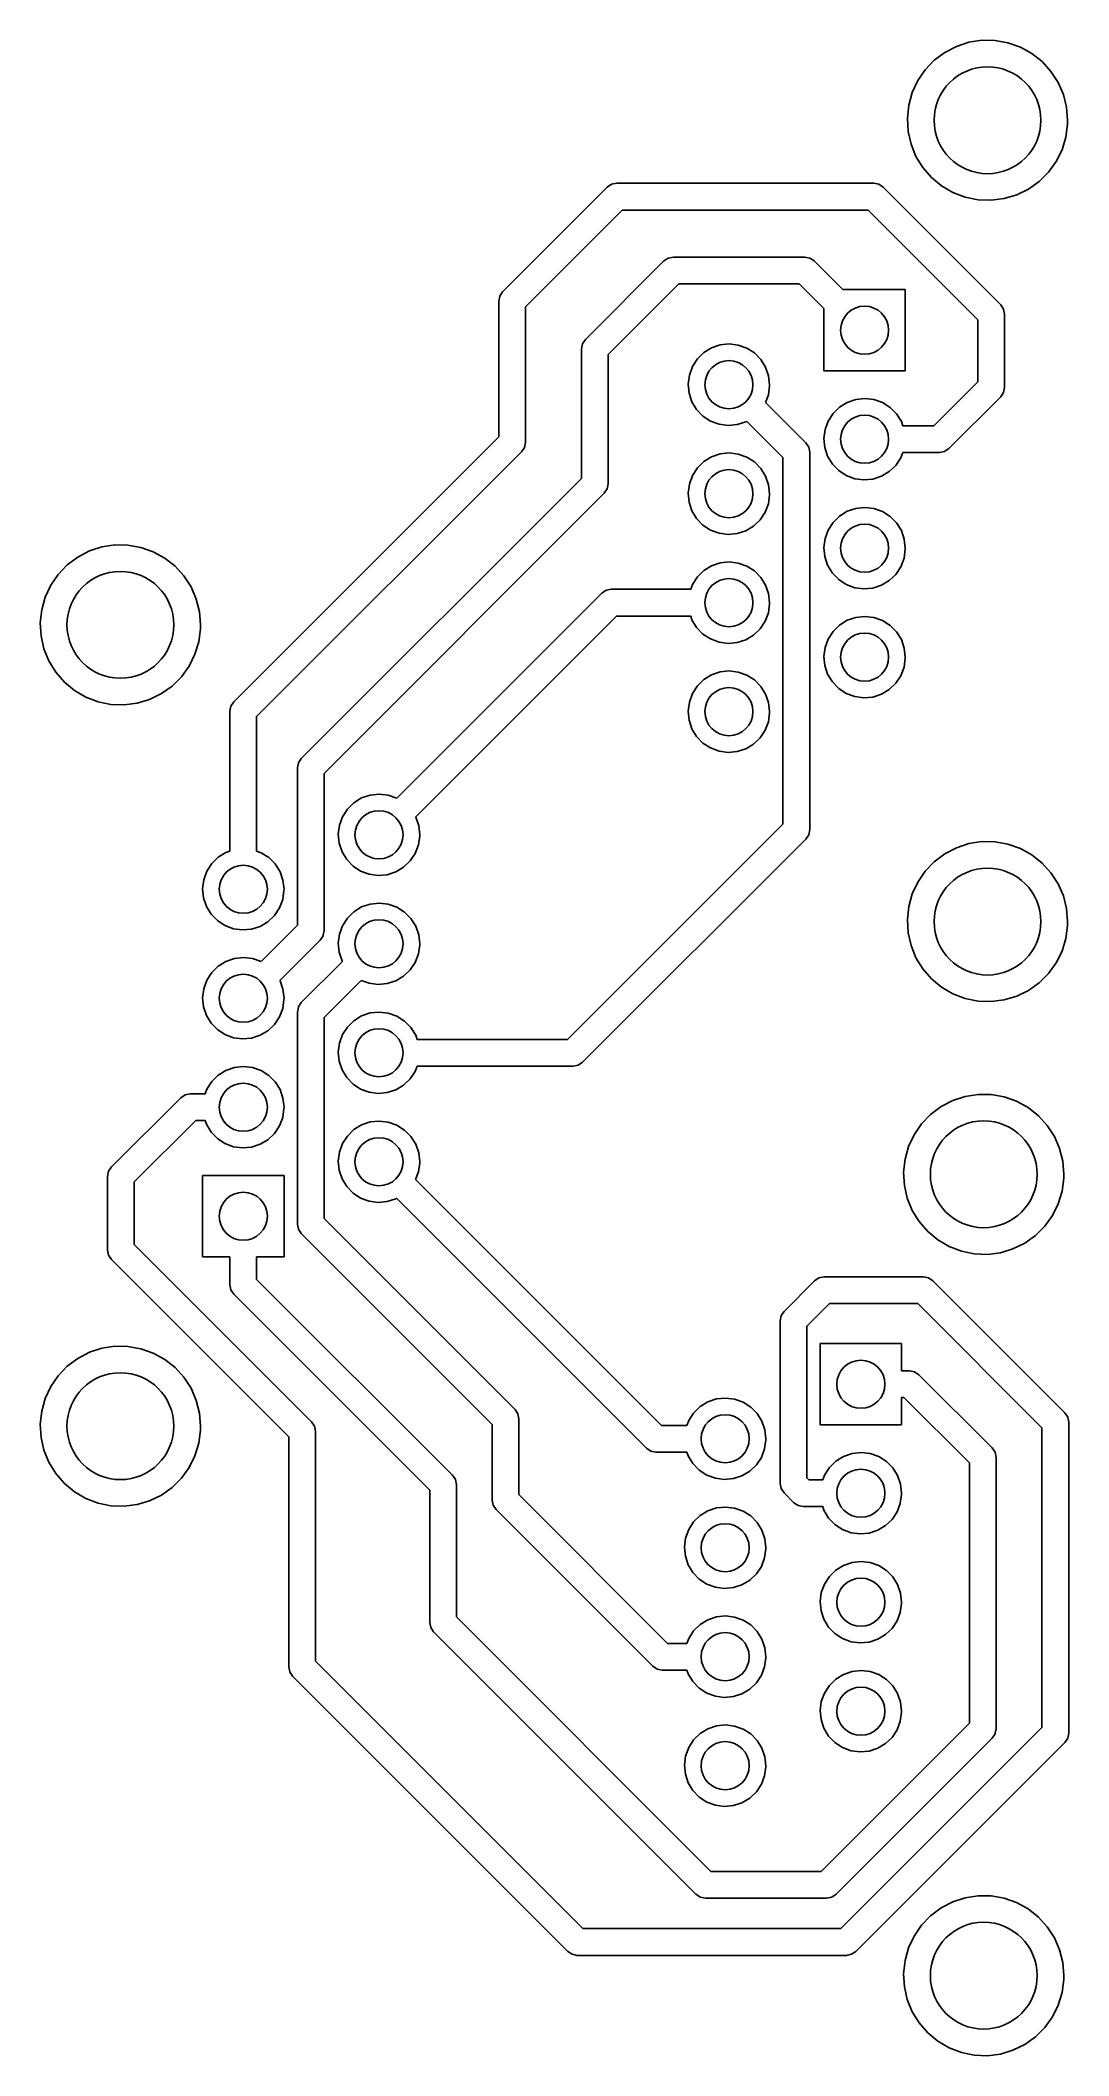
# Model space of a CAD drawing. Extents: x 4.13 to 4.89, y -3.74 to -2.25.
import ezdxf

# ---------------------------------------------------------------- set-up
doc = ezdxf.new("R2010")
doc.units = 0
doc.header["$MEASUREMENT"] = 0
doc.layers.add('BLACK', color=7, linetype='CONTINUOUS')

msp = doc.modelspace()

# ---------------------------------------------------------------- linework, layer by layer
at = {"layer": 'BLACK', "linetype": 'CONTINUOUS'}
for p, q in [((4.80704, -2.25776), (4.81624, -2.25476)), ((4.81624, -2.25476), (4.8258, -2.25329)), ((4.8258, -2.25329), (4.83548, -2.25341)), ((4.83548, -2.25341), (4.84501, -2.25511)), ((4.84501, -2.25511), (4.85413, -2.25834)), ((4.78403, -2.27504), (4.79071, -2.26804)), ((4.79071, -2.26804), (4.79845, -2.26223)), ((4.79845, -2.26223), (4.80704, -2.25776)), ((4.85413, -2.25834), (4.8626, -2.26302)), ((4.8626, -2.26302), (4.8702, -2.26901)), ((4.8702, -2.26901), (4.87671, -2.27617)), ((4.7745, -2.29181), (4.77857, -2.28303)), ((4.77857, -2.28303), (4.78403, -2.27504)), ((4.87671, -2.27617), (4.88197, -2.2843)), ((4.88197, -2.2843), (4.88583, -2.29317)), ((4.77088, -2.31076), (4.77191, -2.30114)), ((4.77191, -2.30114), (4.7745, -2.29181)), ((4.88583, -2.29317), (4.88818, -2.30256)), ((4.77144, -2.32042), (4.77088, -2.31076)), ((4.88891, -2.31509), (4.88764, -2.32468)), ((4.88818, -2.30256), (4.88898, -2.3122)), ((4.88898, -2.3122), (4.88891, -2.31509)), ((4.77357, -2.32986), (4.77144, -2.32042)), ((4.77721, -2.33883), (4.77357, -2.32986)), ((4.88764, -2.32468), (4.88483, -2.33394)), ((4.78227, -2.34708), (4.77721, -2.33883)), ((4.88054, -2.34262), (4.87489, -2.35048)), ((4.88483, -2.33394), (4.88054, -2.34262)), ((4.54973, -2.36154), (4.55293, -2.35941)), ((4.55293, -2.35941), (4.55669, -2.35866)), ((4.55669, -2.35866), (4.55669, -2.35866)), ((4.55669, -2.35866), (4.74606, -2.35866)), ((4.74606, -2.35866), (4.74983, -2.35941)), ((4.74983, -2.35941), (4.75302, -2.36154)), ((4.7886, -2.3544), (4.78227, -2.34708)), ((4.79605, -2.36058), (4.7886, -2.3544)), ((4.8044, -2.36546), (4.79605, -2.36058)), ((4.86804, -2.35731), (4.86016, -2.36293)), ((4.87489, -2.35048), (4.86804, -2.35731)), ((4.47257, -2.43871), (4.54973, -2.36154)), ((4.54973, -2.36154), (4.54973, -2.36154)), ((4.75302, -2.36154), (4.83964, -2.44816)), ((4.81345, -2.36891), (4.8044, -2.36546)), ((4.82293, -2.37084), (4.81345, -2.36891)), ((4.8326, -2.3712), (4.82293, -2.37084)), ((4.8422, -2.36997), (4.8326, -2.3712)), ((4.85147, -2.36719), (4.8422, -2.36997)), ((4.86016, -2.36293), (4.85147, -2.36719)), ((4.56077, -2.37835), (4.48937, -2.44975)), ((4.74199, -2.37835), (4.56077, -2.37835)), ((4.82283, -2.4592), (4.74199, -2.37835)), ((4.53359, -2.47375), (4.59147, -2.41587)), ((4.59147, -2.41587), (4.59466, -2.41374)), ((4.59466, -2.41374), (4.59843, -2.41299)), ((4.59843, -2.41299), (4.69528, -2.41299)), ((4.69528, -2.41299), (4.69904, -2.41374)), ((4.69904, -2.41374), (4.70224, -2.41587)), ((4.70224, -2.41587), (4.72329, -2.43693)), ((4.6025, -2.43268), (4.55039, -2.48479)), ((4.6912, -2.43268), (4.6025, -2.43268)), ((4.70937, -2.45085), (4.6912, -2.43268)), ((4.46969, -2.44567), (4.47043, -2.4419)), ((4.46969, -2.54553), (4.46969, -2.44567)), ((4.47043, -2.4419), (4.47257, -2.43871)), ((4.48937, -2.44975), (4.48937, -2.54961)), ((4.72329, -2.43693), (4.76937, -2.43693)), ((4.76937, -2.43693), (4.76937, -2.49693)), ((4.83964, -2.44816), (4.84177, -2.45135)), ((4.70937, -2.49693), (4.70937, -2.45085)), ((4.82283, -2.50498), (4.82283, -2.4592)), ((4.84177, -2.45135), (4.84252, -2.45512)), ((4.84252, -2.45512), (4.84252, -2.45512)), ((4.84252, -2.45512), (4.84252, -2.50906)), ((4.53071, -2.48071), (4.53146, -2.47694)), ((4.53146, -2.47694), (4.53359, -2.47375)), ((4.6209, -2.48345), (4.6266, -2.47994)), ((4.6266, -2.47994), (4.63293, -2.47779)), ((4.63293, -2.47779), (4.63958, -2.47709)), ((4.63958, -2.47709), (4.64622, -2.47788)), ((4.64622, -2.47788), (4.65252, -2.48012)), ((4.65252, -2.48012), (4.65817, -2.48371)), ((4.53071, -2.57611), (4.53071, -2.48071)), ((4.55039, -2.48479), (4.55039, -2.58018)), ((4.61021, -2.50003), (4.6125, -2.49375)), ((4.6125, -2.49375), (4.61612, -2.48813)), ((4.61612, -2.48813), (4.6209, -2.48345)), ((4.65817, -2.48371), (4.66288, -2.48845)), ((4.66288, -2.48845), (4.66643, -2.49412)), ((4.66643, -2.49412), (4.66862, -2.50044)), ((4.60937, -2.50667), (4.61021, -2.50003)), ((4.61003, -2.51332), (4.60937, -2.50667)), ((4.66936, -2.50792), (4.66843, -2.51455)), ((4.66862, -2.50044), (4.66937, -2.50709)), ((4.66937, -2.50709), (4.66936, -2.50792)), ((4.76937, -2.49693), (4.70937, -2.49693)), ((4.79041, -2.5374), (4.82283, -2.50498)), ((4.84252, -2.50906), (4.84177, -2.51282)), ((4.61214, -2.51967), (4.61003, -2.51332)), ((4.6156, -2.52539), (4.61214, -2.51967)), ((4.66843, -2.51455), (4.66631, -2.52011)), ((4.66631, -2.52011), (4.69601, -2.54981)), ((4.71612, -2.52828), (4.7209, -2.5236)), ((4.7209, -2.5236), (4.7266, -2.5201)), ((4.7266, -2.5201), (4.73293, -2.51794)), ((4.73293, -2.51794), (4.73958, -2.51724)), ((4.73958, -2.51724), (4.74622, -2.51804)), ((4.74622, -2.51804), (4.75252, -2.52028)), ((4.75252, -2.52028), (4.75817, -2.52386)), ((4.75817, -2.52386), (4.76288, -2.52861)), ((4.83964, -2.51601), (4.80145, -2.5542)), ((4.84177, -2.51282), (4.83964, -2.51601)), ((4.62025, -2.5302), (4.6156, -2.52539)), ((4.62584, -2.53386), (4.62025, -2.5302)), ((4.63211, -2.5362), (4.62584, -2.53386)), ((4.63874, -2.53708), (4.63211, -2.5362)), ((4.6454, -2.53647), (4.63874, -2.53708)), ((4.65176, -2.53441), (4.6454, -2.53647)), ((4.65239, -2.53403), (4.65176, -2.53441)), ((4.67921, -2.56085), (4.65239, -2.53403)), ((4.71021, -2.54019), (4.7125, -2.53391)), ((4.7125, -2.53391), (4.71612, -2.52828)), ((4.76288, -2.52861), (4.76643, -2.53428)), ((4.76643, -2.53428), (4.76751, -2.5374)), ((4.76751, -2.5374), (4.79041, -2.5374)), ((4.27454, -2.74068), (4.46969, -2.54553)), ((4.48862, -2.55337), (4.48649, -2.55657)), ((4.48937, -2.54961), (4.48862, -2.55337)), ((4.69601, -2.54981), (4.69601, -2.54981)), ((4.69601, -2.54981), (4.69815, -2.55301)), ((4.69815, -2.55301), (4.69815, -2.55301)), ((4.69815, -2.55301), (4.6989, -2.55677)), ((4.70937, -2.54683), (4.71021, -2.54019)), ((4.71003, -2.55348), (4.70937, -2.54683)), ((4.71214, -2.55983), (4.71003, -2.55348)), ((4.80145, -2.5542), (4.79825, -2.55634)), ((4.48649, -2.55657), (4.29134, -2.75171)), ((4.6125, -2.57406), (4.61612, -2.56844)), ((4.61612, -2.56844), (4.6209, -2.56376)), ((4.6209, -2.56376), (4.6266, -2.56026)), ((4.6266, -2.56026), (4.63293, -2.5581)), ((4.63293, -2.5581), (4.63958, -2.5574)), ((4.63958, -2.5574), (4.64622, -2.55819)), ((4.64622, -2.55819), (4.65252, -2.56044)), ((4.65252, -2.56044), (4.65817, -2.56402)), ((4.65817, -2.56402), (4.66288, -2.56877)), ((4.66288, -2.56877), (4.66643, -2.57444)), ((4.67921, -2.83088), (4.67921, -2.56085)), ((4.6989, -2.55677), (4.6989, -2.55677)), ((4.6989, -2.55677), (4.6989, -2.83496)), ((4.7156, -2.56555), (4.71214, -2.55983)), ((4.72025, -2.57036), (4.7156, -2.56555)), ((4.76235, -2.56653), (4.75751, -2.57114)), ((4.76605, -2.56096), (4.76235, -2.56653)), ((4.76752, -2.55709), (4.76605, -2.56096)), ((4.79449, -2.55709), (4.76752, -2.55709)), ((4.79825, -2.55634), (4.79449, -2.55709)), ((4.32422, -2.78259), (4.53071, -2.57611)), ((4.54964, -2.58395), (4.54751, -2.58714)), ((4.55039, -2.58018), (4.54964, -2.58395)), ((4.55039, -2.58018), (4.55039, -2.58018)), ((4.60937, -2.58698), (4.61021, -2.58035)), ((4.61021, -2.58035), (4.6125, -2.57406)), ((4.66643, -2.57444), (4.66862, -2.58076)), ((4.66862, -2.58076), (4.66937, -2.5874)), ((4.72584, -2.57402), (4.72025, -2.57036)), ((4.73211, -2.57635), (4.72584, -2.57402)), ((4.73874, -2.57724), (4.73211, -2.57635)), ((4.7454, -2.57663), (4.73874, -2.57724)), ((4.75176, -2.57456), (4.7454, -2.57663)), ((4.75751, -2.57114), (4.75176, -2.57456)), ((4.54751, -2.58714), (4.34102, -2.79363)), ((4.61003, -2.59364), (4.60937, -2.58698)), ((4.61214, -2.59999), (4.61003, -2.59364)), ((4.66843, -2.59486), (4.66605, -2.60111)), ((4.66936, -2.58824), (4.66843, -2.59486)), ((4.66937, -2.5874), (4.66936, -2.58824)), ((4.7266, -2.60041), (4.73293, -2.59826)), ((4.73293, -2.59826), (4.73958, -2.59756)), ((4.73958, -2.59756), (4.74622, -2.59835)), ((4.74622, -2.59835), (4.75252, -2.6006)), ((4.6156, -2.60571), (4.61214, -2.59999)), ((4.62025, -2.61052), (4.6156, -2.60571)), ((4.62584, -2.61418), (4.62025, -2.61052)), ((4.65751, -2.6113), (4.65176, -2.61472)), ((4.66235, -2.60669), (4.65751, -2.6113)), ((4.66605, -2.60111), (4.66235, -2.60669)), ((4.7125, -2.61422), (4.71612, -2.6086)), ((4.71612, -2.6086), (4.7209, -2.60392)), ((4.7209, -2.60392), (4.7266, -2.60041)), ((4.75252, -2.6006), (4.75817, -2.60418)), ((4.75817, -2.60418), (4.76288, -2.60892)), ((4.76288, -2.60892), (4.76643, -2.6146)), ((4.16806, -2.62961), (4.17726, -2.62661)), ((4.17726, -2.62661), (4.18683, -2.62514)), ((4.18683, -2.62514), (4.1965, -2.62526)), ((4.1965, -2.62526), (4.20603, -2.62696)), ((4.20603, -2.62696), (4.21515, -2.63019)), ((4.63211, -2.61651), (4.62584, -2.61418)), ((4.63874, -2.6174), (4.63211, -2.61651)), ((4.6454, -2.61679), (4.63874, -2.6174)), ((4.65176, -2.61472), (4.6454, -2.61679)), ((4.70937, -2.62714), (4.71021, -2.6205)), ((4.71003, -2.6338), (4.70937, -2.62714)), ((4.71021, -2.6205), (4.7125, -2.61422)), ((4.76643, -2.6146), (4.76862, -2.62091)), ((4.76936, -2.6284), (4.76843, -2.63502)), ((4.76862, -2.62091), (4.76937, -2.62756)), ((4.76937, -2.62756), (4.76936, -2.6284)), ((4.14505, -2.64689), (4.15174, -2.63989)), ((4.15174, -2.63989), (4.15948, -2.63408)), ((4.15948, -2.63408), (4.16806, -2.62961)), ((4.21515, -2.63019), (4.22363, -2.63487)), ((4.22363, -2.63487), (4.23122, -2.64086)), ((4.23122, -2.64086), (4.23773, -2.64802)), ((4.6209, -2.64408), (4.6266, -2.64057)), ((4.6266, -2.64057), (4.63293, -2.63842)), ((4.63293, -2.63842), (4.63958, -2.63772)), ((4.63958, -2.63772), (4.64622, -2.63851)), ((4.64622, -2.63851), (4.65252, -2.64075)), ((4.65252, -2.64075), (4.65817, -2.64434)), ((4.71214, -2.64014), (4.71003, -2.6338)), ((4.7156, -2.64586), (4.71214, -2.64014)), ((4.76605, -2.64127), (4.76235, -2.64684)), ((4.76843, -2.63502), (4.76605, -2.64127)), ((4.13552, -2.66366), (4.1396, -2.65489)), ((4.1396, -2.65489), (4.14505, -2.64689)), ((4.23773, -2.64802), (4.24299, -2.65615)), ((4.24299, -2.65615), (4.24685, -2.66502)), ((4.54879, -2.65862), (4.55256, -2.65787)), ((4.55256, -2.65787), (4.61123, -2.65787)), ((4.61123, -2.65787), (4.6125, -2.65438)), ((4.6125, -2.65438), (4.61612, -2.64876)), ((4.61612, -2.64876), (4.6209, -2.64408)), ((4.65817, -2.64434), (4.66288, -2.64908)), ((4.66288, -2.64908), (4.66643, -2.65475)), ((4.66643, -2.65475), (4.66862, -2.66107)), ((4.72025, -2.65067), (4.7156, -2.64586)), ((4.72584, -2.65434), (4.72025, -2.65067)), ((4.73211, -2.65667), (4.72584, -2.65434)), ((4.73874, -2.65755), (4.73211, -2.65667)), ((4.7454, -2.65695), (4.73874, -2.65755)), ((4.75176, -2.65488), (4.7454, -2.65695)), ((4.75751, -2.65145), (4.75176, -2.65488)), ((4.76235, -2.64684), (4.75751, -2.65145)), ((4.13191, -2.68261), (4.13294, -2.67299)), ((4.13294, -2.67299), (4.13552, -2.66366)), ((4.24685, -2.66502), (4.24921, -2.67441)), ((4.39457, -2.81179), (4.5456, -2.66076)), ((4.5456, -2.66076), (4.54879, -2.65862)), ((4.66936, -2.66855), (4.66843, -2.67518)), ((4.66862, -2.66107), (4.66937, -2.66772)), ((4.66937, -2.66772), (4.66936, -2.66855)), ((4.13246, -2.69227), (4.13191, -2.68261)), ((4.24993, -2.68694), (4.24867, -2.69653)), ((4.24921, -2.67441), (4.25, -2.68406)), ((4.25, -2.68406), (4.24993, -2.68694)), ((4.55664, -2.67756), (4.40848, -2.82571)), ((4.61122, -2.67756), (4.55664, -2.67756)), ((4.61214, -2.6803), (4.61122, -2.67756)), ((4.6156, -2.68602), (4.61214, -2.6803)), ((4.62025, -2.69083), (4.6156, -2.68602)), ((4.66235, -2.687), (4.65751, -2.69161)), ((4.66605, -2.68143), (4.66235, -2.687)), ((4.66843, -2.67518), (4.66605, -2.68143)), ((4.71612, -2.68891), (4.7209, -2.68423)), ((4.7209, -2.68423), (4.7266, -2.68073)), ((4.7266, -2.68073), (4.73293, -2.67857)), ((4.73293, -2.67857), (4.73958, -2.67787)), ((4.73958, -2.67787), (4.74622, -2.67867)), ((4.74622, -2.67867), (4.75252, -2.68091)), ((4.75252, -2.68091), (4.75817, -2.68449)), ((4.75817, -2.68449), (4.76288, -2.68924)), ((4.13459, -2.70172), (4.13246, -2.69227)), ((4.13823, -2.71068), (4.13459, -2.70172)), ((4.24867, -2.69653), (4.24585, -2.70579)), ((4.62584, -2.69449), (4.62025, -2.69083)), ((4.63211, -2.69683), (4.62584, -2.69449)), ((4.63874, -2.69771), (4.63211, -2.69683)), ((4.6454, -2.6971), (4.63874, -2.69771)), ((4.65176, -2.69504), (4.6454, -2.6971)), ((4.65751, -2.69161), (4.65176, -2.69504)), ((4.70937, -2.70746), (4.71021, -2.70082)), ((4.71021, -2.70082), (4.7125, -2.69453)), ((4.7125, -2.69453), (4.71612, -2.68891)), ((4.76288, -2.68924), (4.76643, -2.69491)), ((4.76643, -2.69491), (4.76862, -2.70123)), ((4.76862, -2.70123), (4.76937, -2.70787)), ((4.14329, -2.71893), (4.13823, -2.71068)), ((4.24156, -2.71447), (4.23592, -2.72233)), ((4.24585, -2.70579), (4.24156, -2.71447)), ((4.71003, -2.71411), (4.70937, -2.70746)), ((4.71214, -2.72046), (4.71003, -2.71411)), ((4.76843, -2.71533), (4.76605, -2.72159)), ((4.76936, -2.70871), (4.76843, -2.71533)), ((4.76937, -2.70787), (4.76936, -2.70871)), ((4.14963, -2.72625), (4.14329, -2.71893)), ((4.15707, -2.73243), (4.14963, -2.72625)), ((4.16543, -2.73731), (4.15707, -2.73243)), ((4.22906, -2.72916), (4.22118, -2.73478)), ((4.23592, -2.72233), (4.22906, -2.72916)), ((4.6125, -2.73469), (4.61612, -2.72907)), ((4.61612, -2.72907), (4.6209, -2.72439)), ((4.6209, -2.72439), (4.6266, -2.72089)), ((4.6266, -2.72089), (4.63293, -2.71873)), ((4.63293, -2.71873), (4.63958, -2.71803)), ((4.63958, -2.71803), (4.64622, -2.71882)), ((4.64622, -2.71882), (4.65252, -2.72107)), ((4.65252, -2.72107), (4.65817, -2.72465)), ((4.65817, -2.72465), (4.66288, -2.7294)), ((4.66288, -2.7294), (4.66643, -2.73507)), ((4.7156, -2.72618), (4.71214, -2.72046)), ((4.72025, -2.73099), (4.7156, -2.72618)), ((4.72584, -2.73465), (4.72025, -2.73099)), ((4.75751, -2.73177), (4.75176, -2.73519)), ((4.76235, -2.72716), (4.75751, -2.73177)), ((4.76605, -2.72159), (4.76235, -2.72716)), ((4.17447, -2.74077), (4.16543, -2.73731)), ((4.18395, -2.74269), (4.17447, -2.74077)), ((4.19362, -2.74305), (4.18395, -2.74269)), ((4.20322, -2.74182), (4.19362, -2.74305)), ((4.21249, -2.73904), (4.20322, -2.74182)), ((4.22118, -2.73478), (4.21249, -2.73904)), ((4.27165, -2.74764), (4.2724, -2.74387)), ((4.27165, -2.85079), (4.27165, -2.74764)), ((4.2724, -2.74387), (4.27454, -2.74068)), ((4.60937, -2.74761), (4.61021, -2.74098)), ((4.61003, -2.75427), (4.60937, -2.74761)), ((4.61021, -2.74098), (4.6125, -2.73469)), ((4.66643, -2.73507), (4.66862, -2.74139)), ((4.66862, -2.74139), (4.66937, -2.74803)), ((4.73211, -2.73698), (4.72584, -2.73465)), ((4.73874, -2.73787), (4.73211, -2.73698)), ((4.7454, -2.73726), (4.73874, -2.73787)), ((4.75176, -2.73519), (4.7454, -2.73726)), ((4.29134, -2.75171), (4.29134, -2.8508)), ((4.61214, -2.76062), (4.61003, -2.75427)), ((4.6156, -2.76634), (4.61214, -2.76062)), ((4.66605, -2.76174), (4.66235, -2.76732)), ((4.66843, -2.75549), (4.66605, -2.76174)), ((4.66936, -2.74887), (4.66843, -2.75549)), ((4.66937, -2.74803), (4.66936, -2.74887)), ((4.62025, -2.77115), (4.6156, -2.76634)), ((4.62584, -2.77481), (4.62025, -2.77115)), ((4.63211, -2.77714), (4.62584, -2.77481)), ((4.63874, -2.77802), (4.63211, -2.77714)), ((4.65176, -2.77535), (4.6454, -2.77742)), ((4.65751, -2.77193), (4.65176, -2.77535)), ((4.66235, -2.76732), (4.65751, -2.77193)), ((4.32134, -2.78955), (4.32209, -2.78579)), ((4.32134, -2.90549), (4.32134, -2.78955)), ((4.32209, -2.78579), (4.32422, -2.78259)), ((4.6454, -2.77742), (4.63874, -2.77802)), ((4.34102, -2.79363), (4.34102, -2.90957)), ((4.35462, -2.82544), (4.35825, -2.81982)), ((4.35825, -2.81982), (4.36303, -2.81514)), ((4.36303, -2.81514), (4.36872, -2.81163)), ((4.36872, -2.81163), (4.37505, -2.80948)), ((4.37505, -2.80948), (4.38171, -2.80878)), ((4.38171, -2.80878), (4.38835, -2.80957)), ((4.38835, -2.80957), (4.39457, -2.81179)), ((4.3515, -2.83836), (4.35234, -2.83173)), ((4.35234, -2.83173), (4.35462, -2.82544)), ((4.40848, -2.82571), (4.40855, -2.82582)), ((4.40855, -2.82582), (4.41075, -2.83213)), ((4.41075, -2.83213), (4.4115, -2.83878)), ((4.52053, -2.98957), (4.67921, -2.83088)), ((4.6989, -2.83496), (4.69815, -2.83873)), ((4.26872, -2.85179), (4.27165, -2.85079)), ((4.29134, -2.8508), (4.29465, -2.85197)), ((4.35215, -2.84502), (4.3515, -2.83836)), ((4.35426, -2.85136), (4.35215, -2.84502)), ((4.35773, -2.85708), (4.35426, -2.85136)), ((4.41055, -2.84624), (4.40818, -2.85249)), ((4.41148, -2.83962), (4.41055, -2.84624)), ((4.4115, -2.83878), (4.41148, -2.83962)), ((4.69601, -2.84192), (4.53157, -3.00637)), ((4.69815, -2.83873), (4.69601, -2.84192)), ((4.79845, -2.85278), (4.80704, -2.84832)), ((4.80704, -2.84832), (4.81624, -2.84531)), ((4.81624, -2.84531), (4.8258, -2.84384)), ((4.8258, -2.84384), (4.83548, -2.84396)), ((4.83548, -2.84396), (4.84501, -2.84566)), ((4.84501, -2.84566), (4.85413, -2.84889)), ((4.85413, -2.84889), (4.8626, -2.85357)), ((4.25234, -2.87188), (4.25462, -2.8656)), ((4.25462, -2.8656), (4.25825, -2.85998)), ((4.25825, -2.85998), (4.26303, -2.8553)), ((4.26303, -2.8553), (4.26872, -2.85179)), ((4.29465, -2.85197), (4.30029, -2.85556)), ((4.30029, -2.85556), (4.30501, -2.8603)), ((4.30501, -2.8603), (4.30855, -2.86597)), ((4.30855, -2.86597), (4.31075, -2.87229)), ((4.36237, -2.86189), (4.35773, -2.85708)), ((4.36797, -2.86556), (4.36237, -2.86189)), ((4.37424, -2.86789), (4.36797, -2.86556)), ((4.39389, -2.8661), (4.38753, -2.86817)), ((4.39963, -2.86268), (4.39389, -2.8661)), ((4.40448, -2.85806), (4.39963, -2.86268)), ((4.40818, -2.85249), (4.40448, -2.85806)), ((4.77857, -2.87359), (4.78403, -2.86559)), ((4.78403, -2.86559), (4.79071, -2.85859)), ((4.79071, -2.85859), (4.79845, -2.85278)), ((4.8626, -2.85357), (4.8702, -2.85957)), ((4.8702, -2.85957), (4.87671, -2.86672)), ((4.2515, -2.87852), (4.25234, -2.87188)), ((4.25215, -2.88517), (4.2515, -2.87852)), ((4.31148, -2.87977), (4.31055, -2.8864)), ((4.31075, -2.87229), (4.3115, -2.87894)), ((4.3115, -2.87894), (4.31148, -2.87977)), ((4.38087, -2.86877), (4.37424, -2.86789)), ((4.38753, -2.86817), (4.38087, -2.86877)), ((4.7745, -2.88236), (4.77857, -2.87359)), ((4.87671, -2.86672), (4.88197, -2.87485)), ((4.88197, -2.87485), (4.88583, -2.88372)), ((4.25426, -2.89152), (4.25215, -2.88517)), ((4.25773, -2.89724), (4.25426, -2.89152)), ((4.30818, -2.89265), (4.30448, -2.89822)), ((4.31055, -2.8864), (4.30818, -2.89265)), ((4.35825, -2.90013), (4.36303, -2.89545)), ((4.36303, -2.89545), (4.36872, -2.89195)), ((4.36872, -2.89195), (4.37505, -2.88979)), ((4.37505, -2.88979), (4.38171, -2.8891)), ((4.38171, -2.8891), (4.38835, -2.88989)), ((4.38835, -2.88989), (4.39465, -2.89213)), ((4.39465, -2.89213), (4.40029, -2.89571)), ((4.40029, -2.89571), (4.40501, -2.90046)), ((4.77088, -2.90131), (4.77191, -2.89169)), ((4.77191, -2.89169), (4.7745, -2.88236)), ((4.88583, -2.88372), (4.88818, -2.89311)), ((4.88818, -2.89311), (4.88898, -2.90276)), ((4.26237, -2.90205), (4.25773, -2.89724)), ((4.26797, -2.90571), (4.26237, -2.90205)), ((4.27424, -2.90805), (4.26797, -2.90571)), ((4.28087, -2.90893), (4.27424, -2.90805)), ((4.28753, -2.90832), (4.28087, -2.90893)), ((4.29389, -2.90626), (4.28753, -2.90832)), ((4.29963, -2.90283), (4.29389, -2.90626)), ((4.29457, -2.93226), (4.32134, -2.90549)), ((4.30448, -2.89822), (4.29963, -2.90283)), ((4.34102, -2.90957), (4.34045, -2.91245)), ((4.34102, -2.90957), (4.34102, -2.90957)), ((4.35234, -2.91204), (4.35462, -2.90576)), ((4.35462, -2.90576), (4.35825, -2.90013)), ((4.40501, -2.90046), (4.40855, -2.90613)), ((4.40855, -2.90613), (4.41075, -2.91245)), ((4.77144, -2.91097), (4.77088, -2.90131)), ((4.77357, -2.92042), (4.77144, -2.91097)), ((4.88891, -2.90564), (4.88764, -2.91524)), ((4.88898, -2.90276), (4.88891, -2.90564)), ((4.33814, -2.91653), (4.30848, -2.94618)), ((4.34027, -2.91333), (4.33814, -2.91653)), ((4.33814, -2.91653), (4.33814, -2.91653)), ((4.34045, -2.91245), (4.34027, -2.91333)), ((4.3515, -2.91868), (4.35234, -2.91204)), ((4.35215, -2.92533), (4.3515, -2.91868)), ((4.35426, -2.93168), (4.35215, -2.92533)), ((4.41148, -2.91993), (4.41055, -2.92656)), ((4.41075, -2.91245), (4.4115, -2.91909)), ((4.4115, -2.91909), (4.41148, -2.91993)), ((4.77721, -2.92938), (4.77357, -2.92042)), ((4.88483, -2.9245), (4.88054, -2.93317)), ((4.88764, -2.91524), (4.88483, -2.9245)), ((4.25462, -2.94591), (4.25825, -2.94029)), ((4.25825, -2.94029), (4.26303, -2.93561)), ((4.26303, -2.93561), (4.26872, -2.93211)), ((4.26872, -2.93211), (4.27505, -2.92995)), ((4.27505, -2.92995), (4.28171, -2.92925)), ((4.28171, -2.92925), (4.28835, -2.93004)), ((4.28835, -2.93004), (4.29457, -2.93226)), ((4.32422, -2.96245), (4.35454, -2.93213)), ((4.35454, -2.93213), (4.35426, -2.93168)), ((4.40448, -2.93838), (4.39963, -2.94299)), ((4.40818, -2.93281), (4.40448, -2.93838)), ((4.41055, -2.92656), (4.40818, -2.93281)), ((4.78227, -2.93763), (4.77721, -2.92938)), ((4.7886, -2.94495), (4.78227, -2.93763)), ((4.88054, -2.93317), (4.87489, -2.94103)), ((4.2515, -2.95883), (4.25234, -2.9522)), ((4.25234, -2.9522), (4.25462, -2.94591)), ((4.30848, -2.94618), (4.30855, -2.94629)), ((4.30855, -2.94629), (4.31075, -2.95261)), ((4.31075, -2.95261), (4.3115, -2.95925)), ((4.36846, -2.94605), (4.34102, -2.97349)), ((4.37424, -2.9482), (4.36846, -2.94605)), ((4.38087, -2.94909), (4.37424, -2.9482)), ((4.38753, -2.94848), (4.38087, -2.94909)), ((4.39389, -2.94642), (4.38753, -2.94848)), ((4.39963, -2.94299), (4.39389, -2.94642)), ((4.79605, -2.95113), (4.7886, -2.94495)), ((4.8044, -2.95601), (4.79605, -2.95113)), ((4.86016, -2.95348), (4.85147, -2.95774)), ((4.86804, -2.94786), (4.86016, -2.95348)), ((4.87489, -2.94103), (4.86804, -2.94786)), ((4.25215, -2.96549), (4.2515, -2.95883)), ((4.25426, -2.97184), (4.25215, -2.96549)), ((4.31055, -2.96671), (4.30818, -2.97296)), ((4.31148, -2.96009), (4.31055, -2.96671)), ((4.3115, -2.95925), (4.31148, -2.96009)), ((4.32134, -2.96941), (4.32209, -2.96564)), ((4.32134, -3.12567), (4.32134, -2.96941)), ((4.32209, -2.96564), (4.32422, -2.96245)), ((4.36872, -2.97226), (4.37505, -2.97011)), ((4.37505, -2.97011), (4.38171, -2.96941)), ((4.38171, -2.96941), (4.38835, -2.9702)), ((4.38835, -2.9702), (4.39465, -2.97245)), ((4.81345, -2.95947), (4.8044, -2.95601)), ((4.82293, -2.9614), (4.81345, -2.95947)), ((4.8326, -2.96175), (4.82293, -2.9614)), ((4.8422, -2.96052), (4.8326, -2.96175)), ((4.85147, -2.95774), (4.8422, -2.96052)), ((4.25773, -2.97756), (4.25426, -2.97184)), ((4.26237, -2.98237), (4.25773, -2.97756)), ((4.26797, -2.98603), (4.26237, -2.98237)), ((4.29963, -2.98315), (4.29389, -2.98657)), ((4.30448, -2.97854), (4.29963, -2.98315)), ((4.30818, -2.97296), (4.30448, -2.97854)), ((4.34102, -2.97349), (4.34102, -3.12159)), ((4.35462, -2.98607), (4.35825, -2.98045)), ((4.35825, -2.98045), (4.36303, -2.97577)), ((4.36303, -2.97577), (4.36872, -2.97226)), ((4.39465, -2.97245), (4.40029, -2.97603)), ((4.40029, -2.97603), (4.40501, -2.98077)), ((4.40501, -2.98077), (4.40855, -2.98645)), ((4.27424, -2.98836), (4.26797, -2.98603)), ((4.28087, -2.98925), (4.27424, -2.98836)), ((4.28753, -2.98864), (4.28087, -2.98925)), ((4.29389, -2.98657), (4.28753, -2.98864)), ((4.3515, -2.99899), (4.35234, -2.99236)), ((4.35215, -3.00565), (4.3515, -2.99899)), ((4.35234, -2.99236), (4.35462, -2.98607)), ((4.40855, -2.98645), (4.40964, -2.98957)), ((4.40964, -2.98957), (4.52053, -2.98957)), ((4.26303, -3.01593), (4.26872, -3.01242)), ((4.26872, -3.01242), (4.27505, -3.01027)), ((4.27505, -3.01027), (4.28171, -3.00957)), ((4.28171, -3.00957), (4.28835, -3.01036)), ((4.28835, -3.01036), (4.29465, -3.0126)), ((4.29465, -3.0126), (4.30029, -3.01619)), ((4.35426, -3.01199), (4.35215, -3.00565)), ((4.35773, -3.01771), (4.35426, -3.01199)), ((4.40818, -3.01312), (4.40448, -3.01869)), ((4.40965, -3.00925), (4.40818, -3.01312)), ((4.52461, -3.00925), (4.40965, -3.00925)), ((4.52837, -3.0085), (4.52461, -3.00925)), ((4.53157, -3.00637), (4.52837, -3.0085)), ((4.23856, -3.03047), (4.24232, -3.02972)), ((4.24232, -3.02972), (4.24232, -3.02972)), ((4.24232, -3.02972), (4.25335, -3.02972)), ((4.25335, -3.02972), (4.25462, -3.02623)), ((4.25462, -3.02623), (4.25825, -3.02061)), ((4.25825, -3.02061), (4.26303, -3.01593)), ((4.30029, -3.01619), (4.30501, -3.02093)), ((4.30501, -3.02093), (4.30855, -3.0266)), ((4.30855, -3.0266), (4.31075, -3.03292)), ((4.36237, -3.02252), (4.35773, -3.01771)), ((4.36797, -3.02619), (4.36237, -3.02252)), ((4.37424, -3.02852), (4.36797, -3.02619)), ((4.38087, -3.0294), (4.37424, -3.02852)), ((4.38753, -3.0288), (4.38087, -3.0294)), ((4.39389, -3.02673), (4.38753, -3.0288)), ((4.39963, -3.02331), (4.39389, -3.02673)), ((4.40448, -3.01869), (4.39963, -3.02331)), ((4.18438, -3.08359), (4.23536, -3.03261)), ((4.23536, -3.03261), (4.23856, -3.03047)), ((4.23536, -3.03261), (4.23536, -3.03261)), ((4.31148, -3.0404), (4.31055, -3.04703)), ((4.31075, -3.03292), (4.3115, -3.03957)), ((4.3115, -3.03957), (4.31148, -3.0404)), ((4.78796, -3.04482), (4.7957, -3.039)), ((4.7957, -3.039), (4.80428, -3.03454)), ((4.80428, -3.03454), (4.81348, -3.03153)), ((4.81348, -3.03153), (4.82305, -3.03007)), ((4.82305, -3.03007), (4.83272, -3.03018)), ((4.83272, -3.03018), (4.84225, -3.03188)), ((4.84225, -3.03188), (4.85137, -3.03511)), ((4.85137, -3.03511), (4.85985, -3.03979)), ((4.85985, -3.03979), (4.86744, -3.04579)), ((4.2464, -3.04941), (4.20118, -3.09463)), ((4.25335, -3.04941), (4.2464, -3.04941)), ((4.25426, -3.05215), (4.25335, -3.04941)), ((4.25773, -3.05787), (4.25426, -3.05215)), ((4.26237, -3.06268), (4.25773, -3.05787)), ((4.30448, -3.05885), (4.29963, -3.06346)), ((4.30818, -3.05328), (4.30448, -3.05885)), ((4.31055, -3.04703), (4.30818, -3.05328)), ((4.35825, -3.06076), (4.36303, -3.05608)), ((4.36303, -3.05608), (4.36872, -3.05258)), ((4.36872, -3.05258), (4.37505, -3.05042)), ((4.37505, -3.05042), (4.38171, -3.04973)), ((4.38171, -3.04973), (4.38835, -3.05052)), ((4.38835, -3.05052), (4.39465, -3.05276)), ((4.39465, -3.05276), (4.40029, -3.05634)), ((4.40029, -3.05634), (4.40501, -3.06109)), ((4.77582, -3.05981), (4.78127, -3.05181)), ((4.78127, -3.05181), (4.78796, -3.04482)), ((4.86744, -3.04579), (4.87395, -3.05294)), ((4.87395, -3.05294), (4.87921, -3.06107)), ((4.26797, -3.06634), (4.26237, -3.06268)), ((4.27424, -3.06868), (4.26797, -3.06634)), ((4.28087, -3.06956), (4.27424, -3.06868)), ((4.28753, -3.06895), (4.28087, -3.06956)), ((4.29389, -3.06689), (4.28753, -3.06895)), ((4.29963, -3.06346), (4.29389, -3.06689)), ((4.3515, -3.07931), (4.35234, -3.07267)), ((4.35234, -3.07267), (4.35462, -3.06639)), ((4.35462, -3.06639), (4.35825, -3.06076)), ((4.40501, -3.06109), (4.40855, -3.06676)), ((4.40855, -3.06676), (4.41075, -3.07308)), ((4.41075, -3.07308), (4.4115, -3.07972)), ((4.76916, -3.07791), (4.77174, -3.06858)), ((4.77174, -3.06858), (4.77582, -3.05981)), ((4.87921, -3.06107), (4.88307, -3.06994)), ((4.88307, -3.06994), (4.88543, -3.07933)), ((4.1815, -3.09055), (4.18225, -3.08678)), ((4.18225, -3.08678), (4.18438, -3.08359)), ((4.35215, -3.08596), (4.3515, -3.07931)), ((4.35426, -3.09231), (4.35215, -3.08596)), ((4.41055, -3.08719), (4.40844, -3.09275)), ((4.41148, -3.08056), (4.41055, -3.08719)), ((4.4115, -3.07972), (4.41148, -3.08056)), ((4.76813, -3.08753), (4.76916, -3.07791)), ((4.76868, -3.0972), (4.76813, -3.08753)), ((4.88543, -3.07933), (4.88622, -3.08898)), ((4.88622, -3.08898), (4.88615, -3.09186)), ((4.1815, -3.14488), (4.1815, -3.09055)), ((4.20118, -3.09463), (4.20118, -3.1408)), ((4.2515, -3.14988), (4.2515, -3.08988)), ((4.2515, -3.08988), (4.3115, -3.08988)), ((4.3115, -3.08988), (4.3115, -3.14988)), ((4.35773, -3.09803), (4.35426, -3.09231)), ((4.36237, -3.10284), (4.35773, -3.09803)), ((4.36797, -3.1065), (4.36237, -3.10284)), ((4.40844, -3.09275), (4.58971, -3.27402)), ((4.77081, -3.10664), (4.76868, -3.0972)), ((4.88489, -3.10146), (4.88207, -3.11072)), ((4.88615, -3.09186), (4.88489, -3.10146)), ((4.37424, -3.10883), (4.36797, -3.1065)), ((4.38087, -3.10972), (4.37424, -3.10883)), ((4.38753, -3.10911), (4.38087, -3.10972)), ((4.39389, -3.10704), (4.38753, -3.10911)), ((4.39452, -3.10667), (4.39389, -3.10704)), ((4.57867, -3.29082), (4.39452, -3.10667)), ((4.77445, -3.1156), (4.77081, -3.10664)), ((4.77951, -3.12385), (4.77445, -3.1156)), ((4.88207, -3.11072), (4.87779, -3.11939)), ((4.32209, -3.12944), (4.32134, -3.12567)), ((4.32422, -3.13263), (4.32209, -3.12944)), ((4.46496, -3.27337), (4.32422, -3.13263)), ((4.34102, -3.12159), (4.48176, -3.26233)), ((4.78585, -3.13117), (4.77951, -3.12385)), ((4.79329, -3.13735), (4.78585, -3.13117)), ((4.87214, -3.12725), (4.86528, -3.13408)), ((4.87779, -3.11939), (4.87214, -3.12725)), ((4.18225, -3.14865), (4.1815, -3.14488)), ((4.18438, -3.15184), (4.18225, -3.14865)), ((4.20118, -3.1408), (4.33176, -3.27139)), ((4.80165, -3.14223), (4.79329, -3.13735)), ((4.81069, -3.14569), (4.80165, -3.14223)), ((4.82017, -3.14762), (4.81069, -3.14569)), ((4.82984, -3.14797), (4.82017, -3.14762)), ((4.83944, -3.14674), (4.82984, -3.14797)), ((4.84871, -3.14396), (4.83944, -3.14674)), ((4.8574, -3.1397), (4.84871, -3.14396)), ((4.86528, -3.13408), (4.8574, -3.1397)), ((4.31496, -3.28242), (4.18438, -3.15184)), ((4.27165, -3.14988), (4.2515, -3.14988)), ((4.27165, -3.17047), (4.27165, -3.14988)), ((4.3115, -3.14988), (4.29134, -3.14988)), ((4.29134, -3.14988), (4.29134, -3.1664)), ((4.2724, -3.17424), (4.27165, -3.17047)), ((4.27454, -3.17743), (4.2724, -3.17424)), ((4.4189, -3.32179), (4.27454, -3.17743)), ((4.29134, -3.1664), (4.4357, -3.31076)), ((4.67997, -3.18997), (4.70249, -3.16745)), ((4.70249, -3.16745), (4.70568, -3.16532)), ((4.70568, -3.16532), (4.70945, -3.16457)), ((4.70945, -3.16457), (4.78268, -3.16457)), ((4.78268, -3.16457), (4.78644, -3.16532)), ((4.78644, -3.16532), (4.78964, -3.16745)), ((4.78964, -3.16745), (4.88688, -3.26469)), ((4.67709, -3.19693), (4.67784, -3.19316)), ((4.67784, -3.19316), (4.67997, -3.18997)), ((4.71353, -3.18425), (4.69677, -3.20101)), ((4.7786, -3.18425), (4.71353, -3.18425)), ((4.87008, -3.27573), (4.7786, -3.18425)), ((4.67709, -3.31676), (4.67709, -3.19693)), ((4.69677, -3.20101), (4.69677, -3.31268)), ((4.15948, -3.22463), (4.16806, -3.22017)), ((4.16806, -3.22017), (4.17726, -3.21716)), ((4.17726, -3.21716), (4.18683, -3.2157)), ((4.18683, -3.2157), (4.1965, -3.21581)), ((4.1965, -3.21581), (4.20603, -3.21751)), ((4.20603, -3.21751), (4.21515, -3.22074)), ((4.21515, -3.22074), (4.22363, -3.22542)), ((4.70661, -3.2737), (4.70661, -3.2137)), ((4.70661, -3.2137), (4.76661, -3.2137)), ((4.76661, -3.2137), (4.76661, -3.23386)), ((4.1396, -3.24544), (4.14505, -3.23744)), ((4.14505, -3.23744), (4.15174, -3.23045)), ((4.15174, -3.23045), (4.15948, -3.22463)), ((4.22363, -3.22542), (4.23122, -3.23142)), ((4.23122, -3.23142), (4.23773, -3.23857)), ((4.76661, -3.23386), (4.77244, -3.23386)), ((4.77244, -3.23386), (4.77621, -3.23461)), ((4.77621, -3.23461), (4.7794, -3.23674)), ((4.7794, -3.23674), (4.83334, -3.29068)), ((4.13552, -3.25421), (4.1396, -3.24544)), ((4.23773, -3.23857), (4.24299, -3.2467)), ((4.24299, -3.2467), (4.24685, -3.25557)), ((4.13191, -3.27316), (4.13294, -3.26354)), ((4.13294, -3.26354), (4.13552, -3.25421)), ((4.24685, -3.25557), (4.24921, -3.26496)), ((4.24921, -3.26496), (4.25, -3.27461)), ((4.48176, -3.26233), (4.4839, -3.26552)), ((4.4839, -3.26552), (4.48465, -3.26929)), ((4.60974, -3.27052), (4.61337, -3.2649)), ((4.61337, -3.2649), (4.61814, -3.26022)), ((4.61814, -3.26022), (4.62384, -3.25671)), ((4.62384, -3.25671), (4.63017, -3.25456)), ((4.63017, -3.25456), (4.63682, -3.25386)), ((4.63682, -3.25386), (4.64346, -3.25465)), ((4.64346, -3.25465), (4.64977, -3.25689)), ((4.64977, -3.25689), (4.65541, -3.26048)), ((4.65541, -3.26048), (4.66012, -3.26522)), ((4.66012, -3.26522), (4.66367, -3.2709)), ((4.76836, -3.25354), (4.76661, -3.25354)), ((4.76661, -3.25354), (4.76661, -3.2737)), ((4.81654, -3.30171), (4.76836, -3.25354)), ((4.88688, -3.26469), (4.88688, -3.26469)), ((4.88688, -3.26469), (4.88901, -3.26789)), ((4.13246, -3.28283), (4.13191, -3.27316)), ((4.24993, -3.27749), (4.24867, -3.28709)), ((4.25, -3.27461), (4.24993, -3.27749)), ((4.33176, -3.27139), (4.3339, -3.27458)), ((4.3339, -3.27458), (4.33465, -3.27835)), ((4.33465, -3.27835), (4.33465, -3.44789)), ((4.46496, -3.32913), (4.46496, -3.27337)), ((4.48465, -3.26929), (4.48465, -3.32506)), ((4.58971, -3.27402), (4.60847, -3.27402)), ((4.60847, -3.27402), (4.60974, -3.27052)), ((4.66367, -3.2709), (4.66587, -3.27721)), ((4.66587, -3.27721), (4.66661, -3.28386)), ((4.76661, -3.2737), (4.70661, -3.2737)), ((4.87008, -3.49671), (4.87008, -3.27573)), ((4.88901, -3.26789), (4.88976, -3.27165)), ((4.88976, -3.27165), (4.88976, -3.50079)), ((4.13459, -3.29227), (4.13246, -3.28283)), ((4.13823, -3.30123), (4.13459, -3.29227)), ((4.24585, -3.29635), (4.24156, -3.30502)), ((4.24867, -3.28709), (4.24585, -3.29635)), ((4.31496, -3.45197), (4.31496, -3.28242)), ((4.58186, -3.29295), (4.57867, -3.29082)), ((4.57867, -3.29082), (4.57867, -3.29082)), ((4.58563, -3.2937), (4.58186, -3.29295)), ((4.60847, -3.2937), (4.58563, -3.2937)), ((4.60938, -3.29644), (4.60847, -3.2937)), ((4.61285, -3.30216), (4.60938, -3.29644)), ((4.66567, -3.29132), (4.6633, -3.29757)), ((4.6666, -3.2847), (4.66567, -3.29132)), ((4.66661, -3.28386), (4.6666, -3.2847)), ((4.71814, -3.30038), (4.72384, -3.29687)), ((4.72384, -3.29687), (4.73017, -3.29472)), ((4.73017, -3.29472), (4.73682, -3.29402)), ((4.73682, -3.29402), (4.74346, -3.29481)), ((4.74346, -3.29481), (4.74977, -3.29705)), ((4.74977, -3.29705), (4.75541, -3.30064)), ((4.83334, -3.29068), (4.83334, -3.29068)), ((4.83334, -3.29068), (4.83377, -3.29132)), ((4.83377, -3.29132), (4.83547, -3.29387)), ((4.83547, -3.29387), (4.83622, -3.29764)), ((4.14329, -3.30948), (4.13823, -3.30123)), ((4.14963, -3.3168), (4.14329, -3.30948)), ((4.24156, -3.30502), (4.23592, -3.31288)), ((4.4357, -3.31076), (4.4357, -3.31076)), ((4.4357, -3.31076), (4.43736, -3.31325)), ((4.61749, -3.30697), (4.61285, -3.30216)), ((4.62309, -3.31064), (4.61749, -3.30697)), ((4.62936, -3.31297), (4.62309, -3.31064)), ((4.64901, -3.31118), (4.64265, -3.31325)), ((4.65475, -3.30775), (4.64901, -3.31118)), ((4.6596, -3.30314), (4.65475, -3.30775)), ((4.6633, -3.29757), (4.6596, -3.30314)), ((4.70847, -3.31417), (4.70974, -3.31068)), ((4.70974, -3.31068), (4.71337, -3.30505)), ((4.71337, -3.30505), (4.71814, -3.30038)), ((4.75541, -3.30064), (4.76012, -3.30538)), ((4.76012, -3.30538), (4.76367, -3.31105)), ((4.76367, -3.31105), (4.76587, -3.31737)), ((4.81654, -3.49356), (4.81654, -3.30171)), ((4.83622, -3.29764), (4.83622, -3.29764)), ((4.83622, -3.29764), (4.83622, -3.49764)), ((4.15707, -3.32298), (4.14963, -3.3168)), ((4.16543, -3.32786), (4.15707, -3.32298)), ((4.22118, -3.32533), (4.21249, -3.32959)), ((4.22906, -3.31971), (4.22118, -3.32533)), ((4.23592, -3.31288), (4.22906, -3.31971)), ((4.4189, -3.41929), (4.4189, -3.32179)), ((4.43736, -3.31325), (4.43783, -3.31395)), ((4.43783, -3.31395), (4.43858, -3.31772)), ((4.43858, -3.31772), (4.43858, -3.31772)), ((4.43858, -3.31772), (4.43858, -3.41521)), ((4.48465, -3.32506), (4.59423, -3.43465)), ((4.63599, -3.31385), (4.62936, -3.31297)), ((4.64265, -3.31325), (4.63599, -3.31385)), ((4.67784, -3.32052), (4.67709, -3.31676)), ((4.67997, -3.32372), (4.67784, -3.32052)), ((4.68723, -3.33098), (4.67997, -3.32372)), ((4.69677, -3.31268), (4.69826, -3.31417)), ((4.69826, -3.31417), (4.70847, -3.31417)), ((4.7666, -3.32485), (4.76567, -3.33148)), ((4.76587, -3.31737), (4.76661, -3.32402)), ((4.76661, -3.32402), (4.7666, -3.32485)), ((4.17447, -3.33132), (4.16543, -3.32786)), ((4.18395, -3.33325), (4.17447, -3.33132)), ((4.19362, -3.3336), (4.18395, -3.33325)), ((4.20322, -3.33237), (4.19362, -3.3336)), ((4.21249, -3.32959), (4.20322, -3.33237)), ((4.46571, -3.3329), (4.46496, -3.32913)), ((4.46784, -3.33609), (4.46571, -3.3329)), ((4.5832, -3.45145), (4.46784, -3.33609)), ((4.61337, -3.34521), (4.61814, -3.34053)), ((4.61814, -3.34053), (4.62384, -3.33703)), ((4.62384, -3.33703), (4.63017, -3.33487)), ((4.63017, -3.33487), (4.63682, -3.33417)), ((4.63682, -3.33417), (4.64346, -3.33497)), ((4.64346, -3.33497), (4.64977, -3.33721)), ((4.64977, -3.33721), (4.65541, -3.34079)), ((4.65541, -3.34079), (4.66012, -3.34554)), ((4.69042, -3.33311), (4.68723, -3.33098)), ((4.68723, -3.33098), (4.68723, -3.33098)), ((4.69419, -3.33386), (4.69042, -3.33311)), ((4.70847, -3.33386), (4.69419, -3.33386)), ((4.69419, -3.33386), (4.69419, -3.33386)), ((4.70938, -3.3366), (4.70847, -3.33386)), ((4.71285, -3.34232), (4.70938, -3.3366)), ((4.7633, -3.33773), (4.7596, -3.3433)), ((4.76567, -3.33148), (4.7633, -3.33773)), ((4.60746, -3.35712), (4.60974, -3.35083)), ((4.60974, -3.35083), (4.61337, -3.34521)), ((4.66012, -3.34554), (4.66367, -3.35121)), ((4.66367, -3.35121), (4.66587, -3.35753)), ((4.71749, -3.34713), (4.71285, -3.34232)), ((4.72309, -3.35079), (4.71749, -3.34713)), ((4.72936, -3.35312), (4.72309, -3.35079)), ((4.73599, -3.35401), (4.72936, -3.35312)), ((4.74265, -3.3534), (4.73599, -3.35401)), ((4.74901, -3.35134), (4.74265, -3.3534)), ((4.75475, -3.34791), (4.74901, -3.35134)), ((4.7596, -3.3433), (4.75475, -3.34791)), ((4.60662, -3.36375), (4.60746, -3.35712)), ((4.60727, -3.37041), (4.60662, -3.36375)), ((4.60938, -3.37676), (4.60727, -3.37041)), ((4.6666, -3.36501), (4.66567, -3.37163)), ((4.66587, -3.35753), (4.66661, -3.36417)), ((4.66661, -3.36417), (4.6666, -3.36501)), ((4.61285, -3.38248), (4.60938, -3.37676)), ((4.61749, -3.38729), (4.61285, -3.38248)), ((4.6596, -3.38346), (4.65475, -3.38807)), ((4.6633, -3.37789), (4.6596, -3.38346)), ((4.66567, -3.37163), (4.6633, -3.37789)), ((4.70974, -3.39099), (4.71337, -3.38537)), ((4.71337, -3.38537), (4.71814, -3.38069)), ((4.71814, -3.38069), (4.72384, -3.37719)), ((4.72384, -3.37719), (4.73017, -3.37503)), ((4.73017, -3.37503), (4.73682, -3.37433)), ((4.73682, -3.37433), (4.74346, -3.37512)), ((4.74346, -3.37512), (4.74977, -3.37737)), ((4.74977, -3.37737), (4.75541, -3.38095)), ((4.75541, -3.38095), (4.76012, -3.3857)), ((4.76012, -3.3857), (4.76367, -3.39137)), ((4.62309, -3.39095), (4.61749, -3.38729)), ((4.62936, -3.39328), (4.62309, -3.39095)), ((4.63599, -3.39417), (4.62936, -3.39328)), ((4.64265, -3.39356), (4.63599, -3.39417)), ((4.64901, -3.39149), (4.64265, -3.39356)), ((4.65475, -3.38807), (4.64901, -3.39149)), ((4.70662, -3.40391), (4.70746, -3.39728)), ((4.70746, -3.39728), (4.70974, -3.39099)), ((4.76367, -3.39137), (4.76587, -3.39768)), ((4.76587, -3.39768), (4.76661, -3.40433)), ((4.43858, -3.41521), (4.62612, -3.60276)), ((4.62384, -3.41734), (4.63017, -3.41519)), ((4.63017, -3.41519), (4.63682, -3.41449)), ((4.63682, -3.41449), (4.64346, -3.41528)), ((4.64346, -3.41528), (4.64977, -3.41752)), ((4.70727, -3.41057), (4.70662, -3.40391)), ((4.70938, -3.41691), (4.70727, -3.41057)), ((4.76567, -3.41179), (4.7633, -3.41804)), ((4.7666, -3.40517), (4.76567, -3.41179)), ((4.76661, -3.40433), (4.7666, -3.40517)), ((4.41965, -3.42306), (4.4189, -3.41929)), ((4.42178, -3.42625), (4.41965, -3.42306)), ((4.61509, -3.61956), (4.42178, -3.42625)), ((4.60974, -3.43115), (4.61337, -3.42553)), ((4.61337, -3.42553), (4.61814, -3.42085)), ((4.61814, -3.42085), (4.62384, -3.41734)), ((4.64977, -3.41752), (4.65541, -3.42111)), ((4.65541, -3.42111), (4.66012, -3.42585)), ((4.66012, -3.42585), (4.66367, -3.43153)), ((4.71285, -3.42264), (4.70938, -3.41691)), ((4.71749, -3.42745), (4.71285, -3.42264)), ((4.72309, -3.43111), (4.71749, -3.42745)), ((4.75475, -3.42823), (4.74901, -3.43165)), ((4.7596, -3.42361), (4.75475, -3.42823)), ((4.7633, -3.41804), (4.7596, -3.42361)), ((4.59423, -3.43465), (4.60847, -3.43465)), ((4.60847, -3.43465), (4.60974, -3.43115)), ((4.66367, -3.43153), (4.66587, -3.43784)), ((4.6666, -3.44533), (4.66567, -3.45195)), ((4.66587, -3.43784), (4.66661, -3.44449)), ((4.66661, -3.44449), (4.6666, -3.44533)), ((4.72936, -3.43344), (4.72309, -3.43111)), ((4.73599, -3.43432), (4.72936, -3.43344)), ((4.74265, -3.43372), (4.73599, -3.43432)), ((4.74901, -3.43165), (4.74265, -3.43372)), ((4.31571, -3.45574), (4.31496, -3.45197)), ((4.31784, -3.45893), (4.31571, -3.45574)), ((4.5206, -3.66168), (4.31784, -3.45893)), ((4.33465, -3.44789), (4.53164, -3.64488)), ((4.58639, -3.45358), (4.5832, -3.45145)), ((4.59016, -3.45433), (4.58639, -3.45358)), ((4.60847, -3.45433), (4.59016, -3.45433)), ((4.59016, -3.45433), (4.59016, -3.45433)), ((4.60938, -3.45707), (4.60847, -3.45433)), ((4.61285, -3.46279), (4.60938, -3.45707)), ((4.6633, -3.4582), (4.6596, -3.46377)), ((4.66567, -3.45195), (4.6633, -3.4582)), ((4.71814, -3.46101), (4.72384, -3.4575)), ((4.72384, -3.4575), (4.73017, -3.45535)), ((4.73017, -3.45535), (4.73682, -3.45465)), ((4.73682, -3.45465), (4.74346, -3.45544)), ((4.74346, -3.45544), (4.74977, -3.45768)), ((4.74977, -3.45768), (4.75541, -3.46127)), ((4.61749, -3.4676), (4.61285, -3.46279)), ((4.62309, -3.47127), (4.61749, -3.4676)), ((4.62936, -3.4736), (4.62309, -3.47127)), ((4.63599, -3.47448), (4.62936, -3.4736)), ((4.64265, -3.47388), (4.63599, -3.47448)), ((4.64901, -3.47181), (4.64265, -3.47388)), ((4.65475, -3.46838), (4.64901, -3.47181)), ((4.6596, -3.46377), (4.65475, -3.46838)), ((4.70746, -3.47759), (4.70974, -3.47131)), ((4.70974, -3.47131), (4.71337, -3.46568)), ((4.71337, -3.46568), (4.71814, -3.46101)), ((4.75541, -3.46127), (4.76012, -3.46601)), ((4.76012, -3.46601), (4.76367, -3.47168)), ((4.76367, -3.47168), (4.76587, -3.478)), ((4.70662, -3.48423), (4.70746, -3.47759)), ((4.70727, -3.49088), (4.70662, -3.48423)), ((4.7666, -3.48548), (4.76567, -3.49211)), ((4.76587, -3.478), (4.76661, -3.48465)), ((4.76661, -3.48465), (4.7666, -3.48548)), ((4.61337, -3.50584), (4.61814, -3.50116)), ((4.61814, -3.50116), (4.62384, -3.49766)), ((4.62384, -3.49766), (4.63017, -3.4955)), ((4.63017, -3.4955), (4.63682, -3.4948)), ((4.63682, -3.4948), (4.64346, -3.4956)), ((4.64346, -3.4956), (4.64977, -3.49784)), ((4.64977, -3.49784), (4.65541, -3.50142)), ((4.65541, -3.50142), (4.66012, -3.50617)), ((4.70938, -3.49723), (4.70727, -3.49088)), ((4.70734, -3.60276), (4.81654, -3.49356)), ((4.71285, -3.50295), (4.70938, -3.49723)), ((4.71749, -3.50776), (4.71285, -3.50295)), ((4.83334, -3.5046), (4.71838, -3.61956)), ((4.72191, -3.64488), (4.87008, -3.49671)), ((4.7596, -3.50393), (4.75475, -3.50854)), ((4.7633, -3.49836), (4.7596, -3.50393)), ((4.76567, -3.49211), (4.7633, -3.49836)), ((4.83547, -3.5014), (4.83334, -3.5046)), ((4.83334, -3.5046), (4.83334, -3.5046)), ((4.83559, -3.50079), (4.83547, -3.5014)), ((4.83622, -3.49764), (4.83559, -3.50079)), ((4.83622, -3.49764), (4.83622, -3.49764)), ((4.88901, -3.50455), (4.88688, -3.50775)), ((4.88976, -3.50079), (4.88901, -3.50455)), ((4.60662, -3.52438), (4.60746, -3.51775)), ((4.60746, -3.51775), (4.60974, -3.51146)), ((4.60974, -3.51146), (4.61337, -3.50584)), ((4.66012, -3.50617), (4.66367, -3.51184)), ((4.66367, -3.51184), (4.66587, -3.51816)), ((4.66587, -3.51816), (4.66661, -3.5248)), ((4.72309, -3.51142), (4.71749, -3.50776)), ((4.72936, -3.51375), (4.72309, -3.51142)), ((4.73599, -3.51464), (4.72936, -3.51375)), ((4.88688, -3.50775), (4.73294, -3.66168)), ((4.74265, -3.51403), (4.73599, -3.51464)), ((4.74901, -3.51197), (4.74265, -3.51403)), ((4.75475, -3.50854), (4.74901, -3.51197)), ((4.60727, -3.53104), (4.60662, -3.52438)), ((4.60938, -3.53739), (4.60727, -3.53104)), ((4.66567, -3.53226), (4.6633, -3.53852)), ((4.6666, -3.52564), (4.66567, -3.53226)), ((4.66661, -3.5248), (4.6666, -3.52564)), ((4.61285, -3.54311), (4.60938, -3.53739)), ((4.61749, -3.54792), (4.61285, -3.54311)), ((4.62309, -3.55158), (4.61749, -3.54792)), ((4.65475, -3.5487), (4.64901, -3.55212)), ((4.6596, -3.54409), (4.65475, -3.5487)), ((4.6633, -3.53852), (4.6596, -3.54409)), ((4.62936, -3.55391), (4.62309, -3.55158)), ((4.63599, -3.5548), (4.62936, -3.55391)), ((4.64265, -3.55419), (4.63599, -3.5548)), ((4.64901, -3.55212), (4.64265, -3.55419)), ((4.62612, -3.60276), (4.70734, -3.60276)), ((4.61685, -3.62073), (4.61509, -3.61956)), ((4.61509, -3.61956), (4.61509, -3.61956)), ((4.61828, -3.62169), (4.61685, -3.62073)), ((4.62205, -3.62244), (4.61828, -3.62169)), ((4.71142, -3.62244), (4.62205, -3.62244)), ((4.62205, -3.62244), (4.62205, -3.62244)), ((4.71518, -3.62169), (4.71142, -3.62244)), ((4.71838, -3.61956), (4.71518, -3.62169)), ((4.80428, -3.62509), (4.81348, -3.62208)), ((4.81348, -3.62208), (4.82305, -3.62062)), ((4.82305, -3.62062), (4.83272, -3.62073)), ((4.83272, -3.62073), (4.84225, -3.62243)), ((4.84225, -3.62243), (4.85137, -3.62566)), ((4.78127, -3.64236), (4.78796, -3.63537)), ((4.78796, -3.63537), (4.7957, -3.62956)), ((4.7957, -3.62956), (4.80428, -3.62509)), ((4.85137, -3.62566), (4.85985, -3.63034)), ((4.85985, -3.63034), (4.86744, -3.63634)), ((4.86744, -3.63634), (4.87395, -3.6435)), ((4.53164, -3.64488), (4.72191, -3.64488)), ((4.77174, -3.65914), (4.77582, -3.65036)), ((4.77582, -3.65036), (4.78127, -3.64236)), ((4.87395, -3.6435), (4.87921, -3.65162)), ((4.87921, -3.65162), (4.88307, -3.6605)), ((4.52379, -3.66382), (4.5206, -3.66168)), ((4.52756, -3.66457), (4.52379, -3.66382)), ((4.72598, -3.66457), (4.52756, -3.66457)), ((4.52756, -3.66457), (4.52756, -3.66457)), ((4.72975, -3.66382), (4.72598, -3.66457)), ((4.73294, -3.66168), (4.72975, -3.66382)), ((4.76813, -3.67808), (4.76916, -3.66846)), ((4.76916, -3.66846), (4.77174, -3.65914)), ((4.88307, -3.6605), (4.88543, -3.66988)), ((4.76868, -3.68775), (4.76813, -3.67808)), ((4.88615, -3.68241), (4.88489, -3.69201)), ((4.88543, -3.66988), (4.88622, -3.67953)), ((4.88622, -3.67953), (4.88615, -3.68241)), ((4.77081, -3.69719), (4.76868, -3.68775)), ((4.77445, -3.70615), (4.77081, -3.69719)), ((4.88489, -3.69201), (4.88207, -3.70127)), ((4.77951, -3.71441), (4.77445, -3.70615)), ((4.87779, -3.70994), (4.87214, -3.7178)), ((4.88207, -3.70127), (4.87779, -3.70994)), ((4.78585, -3.72172), (4.77951, -3.71441)), ((4.79329, -3.7279), (4.78585, -3.72172)), ((4.80165, -3.73279), (4.79329, -3.7279)), ((4.86528, -3.72463), (4.8574, -3.73025)), ((4.87214, -3.7178), (4.86528, -3.72463)), ((4.81069, -3.73624), (4.80165, -3.73279)), ((4.82017, -3.73817), (4.81069, -3.73624)), ((4.82984, -3.73852), (4.82017, -3.73817)), ((4.83944, -3.73729), (4.82984, -3.73852)), ((4.84871, -3.73451), (4.83944, -3.73729)), ((4.8574, -3.73025), (4.84871, -3.73451))]:
    msp.add_line(p, q, dxfattribs=at)
at = {"layer": 'BLACK'}
for centre, radius in [((4.82992, -2.3122), 0.03937), ((4.73937, -2.46693), 0.01772), ((4.63937, -2.50709), 0.01772), ((4.73937, -2.54724), 0.01772), ((4.63937, -2.5874), 0.01772), ((4.73937, -2.62756), 0.01772), ((4.19094, -2.68406), 0.03937), ((4.63937, -2.66772), 0.01772), ((4.73937, -2.70787), 0.01772), ((4.63937, -2.74803), 0.01772), ((4.3815, -2.83878), 0.01772), ((4.2815, -2.87894), 0.01772), ((4.82992, -2.90276), 0.03937), ((4.3815, -2.91909), 0.01772), ((4.2815, -2.95925), 0.01772), ((4.3815, -2.99941), 0.01772), ((4.2815, -3.03957), 0.01772), ((4.82717, -3.08898), 0.03937), ((4.3815, -3.07972), 0.01772), ((4.2815, -3.11988), 0.01772), ((4.19094, -3.27461), 0.03937), ((4.73661, -3.2437), 0.01772), ((4.63661, -3.28386), 0.01772), ((4.73661, -3.32402), 0.01772), ((4.63661, -3.36417), 0.01772), ((4.73661, -3.40433), 0.01772), ((4.63661, -3.44449), 0.01772), ((4.73661, -3.48465), 0.01772), ((4.63661, -3.5248), 0.01772), ((4.82717, -3.67953), 0.03937)]:
    msp.add_circle(centre, radius, dxfattribs=at)

doc.saveas('drawing.dxf')
